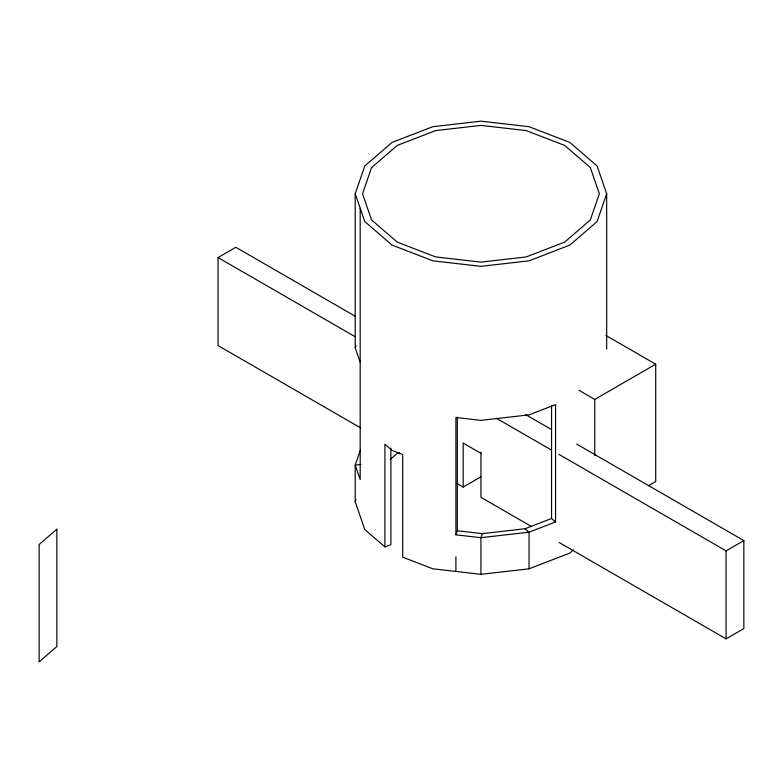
<?xml version="1.0" encoding="UTF-8"?>
<svg xmlns="http://www.w3.org/2000/svg" width="783" height="783" viewBox="0 0 783 783"><rect width="100%" height="100%" fill="white"/><g stroke="black" fill="none" stroke-linecap="round" stroke-linejoin="round"><path stroke-width="1.17" d="M360.19 362.235L355.208 347.779L355.208 193.763L364.78 165.986L392.038 142.428L432.833 126.699L480.948 121.169L529.063 126.699L569.848 142.428L597.106 165.986L606.678 193.763L606.678 348.973M355.208 347.779L355.981 345.557M360.571 449.55L355.208 465.112L355.208 501.737L364.78 529.523L384.913 546.916L390.893 544.616L390.893 448.062M355.208 501.737L355.981 499.515M455.912 534.818L455.912 417.496L480.948 420.373L529.063 414.843L555.548 404.625L555.548 521.958L529.063 532.176L480.948 537.696L455.912 534.818L457.311 530.757L457.311 417.094M555.548 521.958L551.555 518.503L525.07 528.721L482.348 533.634L480.948 537.696L480.948 574.33L432.833 568.801L402.697 557.183L402.697 454.522L392.038 450.411L384.913 444.255L384.913 546.916M606.678 193.763L597.106 221.54L569.848 245.089L529.063 260.827L480.948 266.347L432.833 260.827L392.038 245.089L364.78 221.54L355.208 193.763M390.208 459.455L397.216 453.406L399.477 452.535M573.479 549.93L569.848 553.072L529.063 568.801L480.948 574.33M360.679 427.9L218.036 345.557L218.036 257.558L235.82 247.291L355.413 316.342M578.872 390.237L594.747 399.399L655.714 364.203L655.714 481.525L648.353 485.773M456.822 483.414L463.164 487.075L480.948 476.808M558.847 454.316L726.066 550.87L743.85 540.603L743.85 628.592L726.066 638.859L559.131 542.482M361.08 464.436L355.208 465.112L360.19 479.558L360.19 208.219M457.311 530.757L482.348 533.634M605.973 335.486L655.714 364.203M525.824 414.726L551.222 429.387M576.621 444.059L743.85 540.603M218.036 257.558L355.629 336.993M496.393 418.269L551.438 450.039M480.948 453.347L463.164 443.08L463.164 487.075M531.657 526.616L480.948 497.342L480.948 452.368M525.07 528.721L529.063 532.176L529.063 568.801M726.066 550.87L726.066 638.859M594.747 399.399L594.747 455.618M551.555 406.074L551.555 518.503M455.912 556.791L455.912 571.453M371.553 167.601L362.539 193.763L371.553 219.925L397.216 242.104L435.632 256.922L480.948 262.119L526.254 256.922L564.67 242.104L590.333 219.925L599.347 193.763L590.333 167.601L564.67 145.423L526.254 130.604L480.948 125.397L435.632 130.604L397.216 145.423L371.553 167.601M56.846 529.21L39.15 544.508L39.15 661.831L56.846 646.533L56.846 529.21"/></g></svg>
